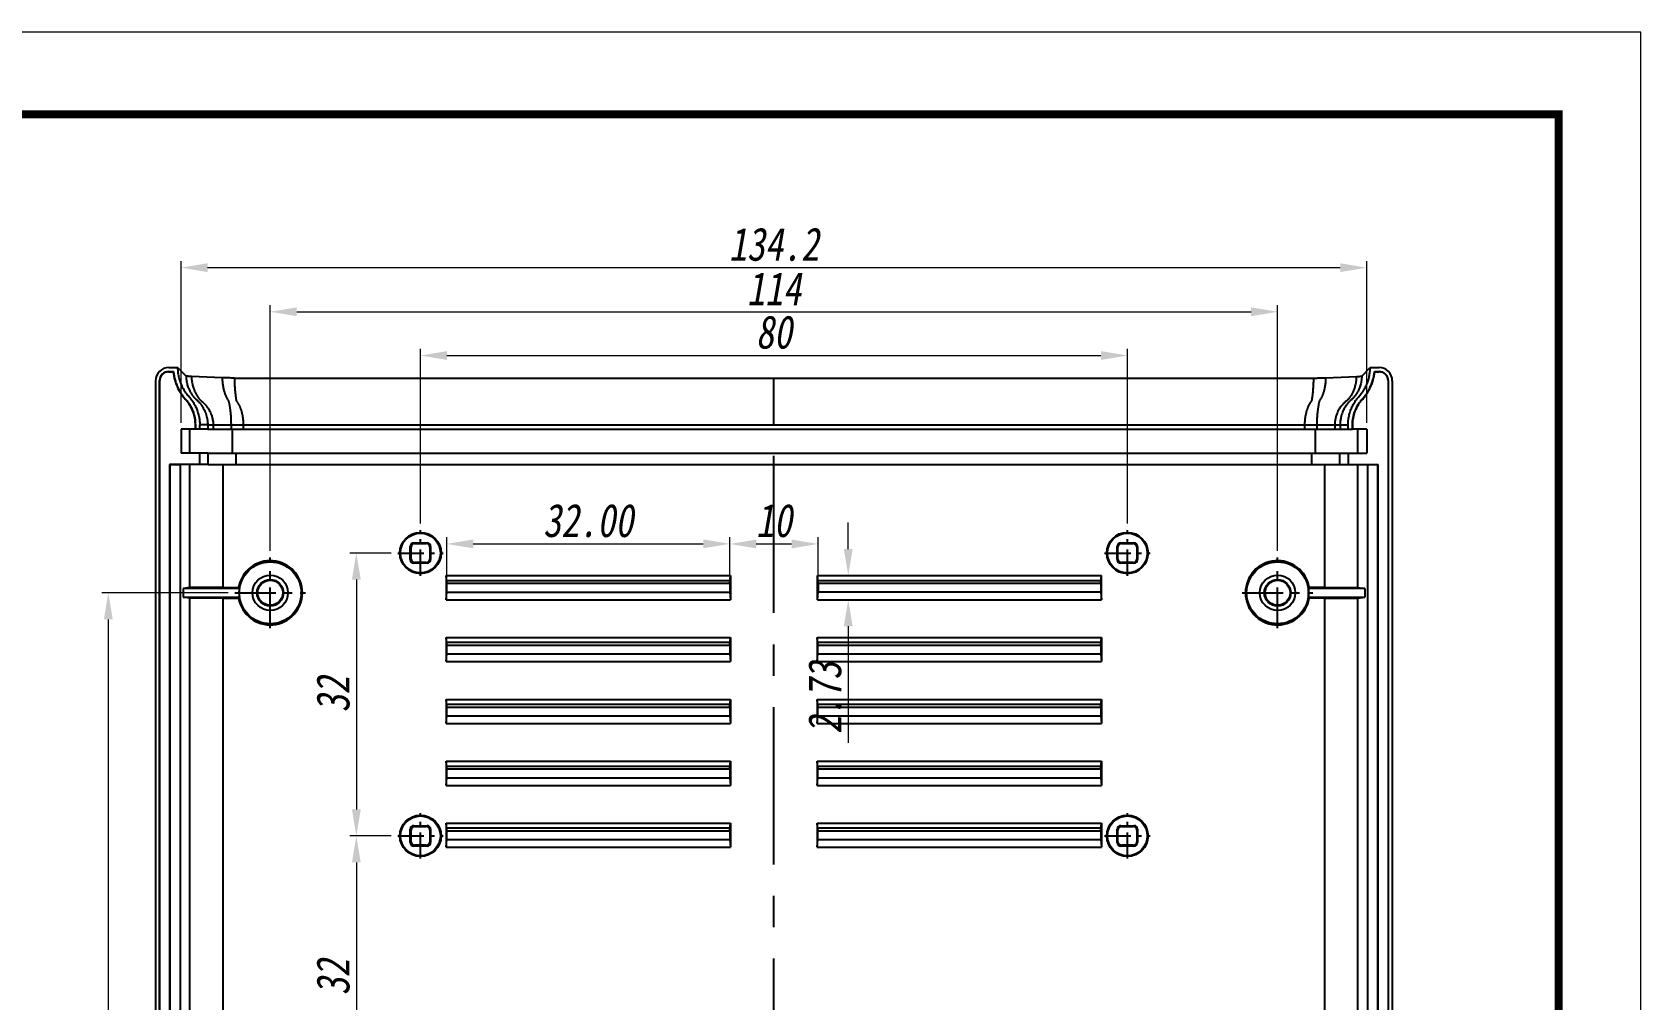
# Model space of a CAD drawing. Header units: millimetres. Extents: x 1518 to 2058, y 69 to 444.
# Drawn here: x 1875.7 to 2057.8, y 334.4 to 443.8 of the extents above; entities that cross this region are included whole.
import ezdxf

# ---------------------------------------------------------------- set-up
doc = ezdxf.new("R2010")
doc.units = ezdxf.units.MM
doc.linetypes.add('CENTER', pattern=[50.8, 31.75, -6.35, 6.35, -6.35])
doc.layers.add('02___PRT_ALL_AXES', color=7, linetype='Continuous')
doc.layers.add('06___PRT_ALL_SURFS', color=7, linetype='Continuous')
doc.layers.add('dim', color=82, linetype='Continuous', lineweight=9)
doc.layers.add('from', color=7, linetype='Continuous', lineweight=13)
doc.styles.add('wuwei', font='simsun.ttc', dxfattribs={"width": 0.8, "oblique": 10})
doc.dimstyles.new('wuwei', dxfattribs={"dimscale": 1.5, "dimtxt": 2.5, "dimasz": 1.5, "dimexe": 0.3, "dimexo": 0.3, "dimgap": 0.5, "dimtad": 1, "dimdsep": 46, "dimtxsty": 'wuwei', "dimcen": 0, "dimclrd": 42, "dimclre": 82, "dimclrt": 82, "dimazin": 2, "dimtfac": 1, "dimtofl": 0, "dimtmove": 0, "dimatfit": 3, "dimfxl": 0, "dimlwd": 5, "dimlwe": 5, "dimarcsym": 0})

# ---------------------------------------------------------------- blocks, each defined once
blk = doc.blocks.new('*D4')
at = {"layer": 'Defpoints', "color": 0}
for p in [(1954.66, 385.95), (1922.63, 381.49), (1954.66, 381.49)]:
    blk.add_point(p, dxfattribs=at)
at = {"layer": 'dim', "color": 82, "lineweight": 5}
for p, q in [((1922.63, 382.24), (1922.63, 386.7)), ((1954.66, 382.24), (1954.66, 386.7))]:
    blk.add_line(p, q, dxfattribs=at)
at = {"layer": 'dim', "color": 42, "lineweight": 5}
blk.add_line((1925.63, 385.95), (1951.66, 385.95), dxfattribs=at)
at = {"layer": 'dim', "color": 42}
for points in [[(1925.63, 386.45), (1925.63, 385.45), (1922.63, 385.95)], [(1951.66, 386.45), (1951.66, 385.45), (1954.66, 385.95)]]:
    blk.add_solid(points, dxfattribs=at)
at = {"layer": 'dim', "color": 82, "insert": (1938.64, 388.57), "char_height": 3.75, "attachment_point": 5, "style": 'wuwei'}
blk.add_mtext('32.00', dxfattribs=at)
blk = doc.blocks.new('*D5')
at = {"layer": 'Defpoints', "color": 0}
for p in [(1964.66, 385.94), (1954.66, 381.49), (1964.66, 381.49)]:
    blk.add_point(p, dxfattribs=at)
at = {"layer": 'dim', "color": 82, "lineweight": 5}
for p, q in [((1954.66, 382.24), (1954.66, 386.69)), ((1964.66, 382.24), (1964.66, 386.69))]:
    blk.add_line(p, q, dxfattribs=at)
at = {"layer": 'dim', "color": 42, "lineweight": 5}
blk.add_line((1957.66, 385.94), (1961.66, 385.94), dxfattribs=at)
at = {"layer": 'dim', "color": 42}
for points in [[(1957.66, 386.44), (1957.66, 385.44), (1954.66, 385.94)], [(1961.66, 386.44), (1961.66, 385.44), (1964.66, 385.94)]]:
    blk.add_solid(points, dxfattribs=at)
at = {"layer": 'dim', "color": 82, "insert": (1959.66, 388.57), "char_height": 3.75, "attachment_point": 5, "style": 'wuwei'}
blk.add_mtext('10', dxfattribs=at)
blk = doc.blocks.new('*D6')
at = {"layer": 'Defpoints', "color": 0}
for p in [(1999.66, 407.26), (1919.66, 387.49), (1999.66, 387.49)]:
    blk.add_point(p, dxfattribs=at)
at = {"layer": 'dim', "color": 82, "lineweight": 5}
for p, q in [((1919.66, 388.24), (1919.66, 408.01)), ((1999.66, 388.24), (1999.66, 408.01))]:
    blk.add_line(p, q, dxfattribs=at)
at = {"layer": 'dim', "color": 42, "lineweight": 5}
blk.add_line((1922.66, 407.26), (1996.66, 407.26), dxfattribs=at)
at = {"layer": 'dim', "color": 42}
for points in [[(1922.66, 407.76), (1922.66, 406.76), (1919.66, 407.26)], [(1996.66, 407.76), (1996.66, 406.76), (1999.66, 407.26)]]:
    blk.add_solid(points, dxfattribs=at)
at = {"layer": 'dim', "color": 82, "insert": (1959.66, 409.89), "char_height": 3.75, "attachment_point": 5, "style": 'wuwei'}
blk.add_mtext('80', dxfattribs=at)
blk = doc.blocks.new('*D7')
at = {"layer": 'Defpoints', "color": 0}
for p in [(2016.66, 412.21), (1902.66, 384.42), (2016.66, 384.42)]:
    blk.add_point(p, dxfattribs=at)
at = {"layer": 'dim', "color": 82, "lineweight": 5}
for p, q in [((1902.66, 385.16), (1902.66, 412.96)), ((2016.66, 385.16), (2016.66, 412.96))]:
    blk.add_line(p, q, dxfattribs=at)
at = {"layer": 'dim', "color": 42, "lineweight": 5}
blk.add_line((1905.66, 412.21), (2013.66, 412.21), dxfattribs=at)
at = {"layer": 'dim', "color": 42}
for points in [[(1905.66, 412.71), (1905.66, 411.71), (1902.66, 412.21)], [(2013.66, 412.71), (2013.66, 411.71), (2016.66, 412.21)]]:
    blk.add_solid(points, dxfattribs=at)
at = {"layer": 'dim', "color": 82, "insert": (1959.66, 414.83), "char_height": 3.75, "attachment_point": 5, "style": 'wuwei'}
blk.add_mtext('114', dxfattribs=at)
blk = doc.blocks.new('*D32')
at = {"layer": 'Defpoints', "color": 0}
for p in [(2026.75, 417.2), (1892.56, 398.91), (2026.75, 398.91)]:
    blk.add_point(p, dxfattribs=at)
at = {"layer": 'dim', "color": 82, "lineweight": 5}
for p, q in [((1892.56, 399.66), (1892.56, 417.95)), ((2026.75, 399.66), (2026.75, 417.95))]:
    blk.add_line(p, q, dxfattribs=at)
at = {"layer": 'dim', "color": 42, "lineweight": 5}
blk.add_line((1895.56, 417.2), (2023.75, 417.2), dxfattribs=at)
at = {"layer": 'dim', "color": 42}
for points in [[(1895.56, 417.7), (1895.56, 416.7), (1892.56, 417.2)], [(2023.75, 417.7), (2023.75, 416.7), (2026.75, 417.2)]]:
    blk.add_solid(points, dxfattribs=at)
at = {"layer": 'dim', "color": 82, "insert": (1959.66, 419.83), "char_height": 3.75, "attachment_point": 5, "style": 'wuwei'}
blk.add_mtext('134.2', dxfattribs=at)
blk = doc.blocks.new('*D33')
at = {"layer": 'Defpoints', "color": 0}
for p in [(1898.66, 380.41), (1884.33, 261.41), (1898.66, 261.41)]:
    blk.add_point(p, dxfattribs=at)
at = {"layer": 'dim', "color": 82, "lineweight": 5}
for p, q in [((1897.91, 380.41), (1883.58, 380.41)), ((1897.91, 261.41), (1883.58, 261.41))]:
    blk.add_line(p, q, dxfattribs=at)
at = {"layer": 'dim', "color": 42, "lineweight": 5}
blk.add_line((1884.33, 377.41), (1884.33, 264.41), dxfattribs=at)
at = {"layer": 'dim', "color": 42}
for points in [[(1883.83, 377.41), (1884.83, 377.41), (1884.33, 380.41)], [(1883.83, 264.41), (1884.83, 264.41), (1884.33, 261.41)]]:
    blk.add_solid(points, dxfattribs=at)
at = {"layer": 'dim', "color": 82, "insert": (1881.71, 320.91), "char_height": 3.75, "attachment_point": 5, "rotation": 90, "style": 'wuwei'}
blk.add_mtext('119', dxfattribs=at)
blk = doc.blocks.new('*D34')
at = {"layer": 'Defpoints', "color": 0}
for p in [(1917.09, 384.91), (1912.4, 352.91), (1917.09, 352.91)]:
    blk.add_point(p, dxfattribs=at)
at = {"layer": 'dim', "color": 82, "lineweight": 5}
for p, q in [((1916.34, 384.91), (1911.65, 384.91)), ((1916.34, 352.91), (1911.65, 352.91))]:
    blk.add_line(p, q, dxfattribs=at)
at = {"layer": 'dim', "color": 42, "lineweight": 5}
blk.add_line((1912.4, 381.91), (1912.4, 355.91), dxfattribs=at)
at = {"layer": 'dim', "color": 42}
for points in [[(1911.9, 381.91), (1912.9, 381.91), (1912.4, 384.91)], [(1911.9, 355.91), (1912.9, 355.91), (1912.4, 352.91)]]:
    blk.add_solid(points, dxfattribs=at)
at = {"layer": 'dim', "color": 82, "insert": (1909.78, 368.91), "char_height": 3.75, "attachment_point": 5, "rotation": 90, "style": 'wuwei'}
blk.add_mtext('32', dxfattribs=at)
blk = doc.blocks.new('*D35')
at = {"layer": 'Defpoints', "color": 0}
for p in [(1917.09, 352.91), (1912.4, 320.91), (1917.09, 320.91)]:
    blk.add_point(p, dxfattribs=at)
at = {"layer": 'dim', "color": 82, "lineweight": 5}
for p, q in [((1916.34, 352.91), (1911.65, 352.91)), ((1916.34, 320.91), (1911.65, 320.91))]:
    blk.add_line(p, q, dxfattribs=at)
at = {"layer": 'dim', "color": 42, "lineweight": 5}
blk.add_line((1912.4, 349.91), (1912.4, 323.91), dxfattribs=at)
at = {"layer": 'dim', "color": 42}
for points in [[(1911.9, 349.91), (1912.9, 349.91), (1912.4, 352.91)], [(1911.9, 323.91), (1912.9, 323.91), (1912.4, 320.91)]]:
    blk.add_solid(points, dxfattribs=at)
at = {"layer": 'dim', "color": 82, "insert": (1909.78, 336.91), "char_height": 3.75, "attachment_point": 5, "rotation": 90, "style": 'wuwei'}
blk.add_mtext('32', dxfattribs=at)
blk = doc.blocks.new('*D38')
at = {"layer": 'Defpoints', "color": 0}
for p in [(1964.58, 382.36), (1964.58, 379.63), (1968.07, 379.63)]:
    blk.add_point(p, dxfattribs=at)
at = {"layer": 'dim', "color": 42, "lineweight": 5}
for p, q in [((1968.07, 385.36), (1968.07, 388.36)), ((1968.07, 376.63), (1968.07, 363.43))]:
    blk.add_line(p, q, dxfattribs=at)
at = {"layer": 'dim', "color": 82, "lineweight": 5}
for p, q in [((1965.33, 382.36), (1968.81, 382.36)), ((1965.33, 379.63), (1968.81, 379.63))]:
    blk.add_line(p, q, dxfattribs=at)
at = {"layer": 'dim', "color": 42}
for points in [[(1967.57, 385.36), (1968.57, 385.36), (1968.07, 382.36)], [(1967.57, 376.63), (1968.57, 376.63), (1968.07, 379.63)]]:
    blk.add_solid(points, dxfattribs=at)
at = {"layer": 'dim', "color": 82, "insert": (1965.44, 368.53), "char_height": 3.75, "attachment_point": 5, "rotation": 90, "style": 'wuwei'}
blk.add_mtext('2.73', dxfattribs=at)

msp = doc.modelspace()

# ---------------------------------------------------------------- linework, layer by layer
at = {"color": 7, "linetype": 'Continuous'}
for p, q in [((1889.679, 404.394), (1889.679, 237.435)), ((1890.131, 237.413), (1890.131, 404.416)), ((1890.157, 404.416), (1890.131, 404.416)), ((1890.157, 237.413), (1890.157, 404.416)), ((1891.156, 405.414), (1891.156, 405.441)), ((1891.156, 405.441), (1891.702, 405.441)), ((1891.156, 405.414), (1891.678, 405.414)), ((1891.177, 405.893), (1892.176, 405.893)), ((1893.127, 404.942), (1892.176, 405.893)), ((2026.187, 404.942), (2027.138, 405.893)), ((2027.138, 405.893), (2028.137, 405.893)), ((2027.612, 405.441), (2028.158, 405.441)), ((2027.636, 405.414), (2028.158, 405.414)), ((2028.158, 405.414), (2028.158, 405.441)), ((2029.157, 404.416), (2029.157, 237.413)), ((2029.157, 404.416), (2029.183, 404.416)), ((2029.183, 404.416), (2029.183, 237.413)), ((2029.635, 404.394), (2029.635, 237.435)), ((1892.559, 398.914), (1892.559, 396.214)), ((1894.157, 398.914), (1892.559, 398.914)), ((1894.157, 399.414), (1894.157, 398.914)), ((1894.183, 399.414), (1894.183, 398.914)), ((1895.58, 398.914), (1894.183, 398.914)), ((1894.679, 398.914), (1894.679, 399.414)), ((1895.58, 399.414), (1894.679, 399.414)), ((2023.734, 399.414), (2024.635, 399.414)), ((2023.734, 398.914), (2025.131, 398.914)), ((2024.635, 398.914), (2024.635, 399.414)), ((2025.131, 398.914), (2025.131, 399.414)), ((2025.157, 399.414), (2025.131, 399.414)), ((2025.157, 398.914), (2025.157, 399.414)), ((2026.755, 398.914), (2025.157, 398.914)), ((2026.755, 398.914), (2026.755, 396.214)), ((1895.615, 396.214), (1892.559, 396.214)), ((1894.657, 396.214), (1894.657, 394.914)), ((2023.699, 396.214), (2026.755, 396.214)), ((2024.657, 396.214), (2024.657, 394.914)), ((1891.259, 394.914), (1891.259, 246.914)), ((1891.259, 394.914), (1891.299, 394.875)), ((1895.615, 394.914), (1891.259, 394.914)), ((1891.299, 394.875), (1891.299, 246.954)), ((1892.494, 394.875), (1891.299, 394.875)), ((1892.559, 394.914), (1892.494, 394.875)), ((1892.494, 246.954), (1892.494, 394.875)), ((1893.559, 381.007), (1893.559, 394.914)), ((1897.327, 381.025), (1897.327, 394.914)), ((2021.987, 381.025), (2021.987, 394.914)), ((2023.699, 394.914), (2028.055, 394.914)), ((2025.755, 381.007), (2025.755, 394.914)), ((2026.755, 394.914), (2026.82, 394.875)), ((2026.82, 394.875), (2026.82, 246.954)), ((2028.015, 394.875), (2026.82, 394.875)), ((2028.055, 394.914), (2028.015, 394.875)), ((2028.015, 246.954), (2028.015, 394.875)), ((2028.055, 246.914), (2028.055, 394.914)), ((1918.994, 385.977), (1918.907, 386.064)), ((1918.907, 386.064), (1920.407, 386.064)), ((1918.994, 385.977), (1920.32, 385.977)), ((1920.32, 385.977), (1920.407, 386.064)), ((1998.907, 386.064), (2000.407, 386.064)), ((1998.994, 385.977), (1998.907, 386.064)), ((1998.994, 385.977), (2000.32, 385.977)), ((2000.32, 385.977), (2000.407, 386.064)), ((1918.507, 384.164), (1918.507, 385.664)), ((1918.594, 385.577), (1918.507, 385.664)), ((1918.594, 384.252), (1918.507, 384.164)), ((1918.594, 384.252), (1918.594, 385.577)), ((1920.72, 385.577), (1920.807, 385.664)), ((1920.72, 385.577), (1920.72, 384.252)), ((1920.72, 384.252), (1920.807, 384.164)), ((1920.807, 385.664), (1920.807, 384.164)), ((1998.507, 384.164), (1998.507, 385.664)), ((1998.594, 385.577), (1998.507, 385.664)), ((1998.594, 384.252), (1998.507, 384.164)), ((1998.594, 384.252), (1998.594, 385.577)), ((2000.72, 385.577), (2000.807, 385.664)), ((2000.72, 385.577), (2000.72, 384.252)), ((2000.72, 384.252), (2000.807, 384.164)), ((2000.807, 385.664), (2000.807, 384.164)), ((1918.994, 383.852), (1918.907, 383.764)), ((1920.407, 383.764), (1918.907, 383.764)), ((1920.32, 383.852), (1918.994, 383.852)), ((1920.32, 383.852), (1920.407, 383.764)), ((1998.994, 383.852), (1998.907, 383.764)), ((2000.407, 383.764), (1998.907, 383.764)), ((2000.32, 383.852), (1998.994, 383.852)), ((2000.32, 383.852), (2000.407, 383.764)), ((1893.559, 381.007), (1892.791, 380.914)), ((1892.791, 380.914), (1892.791, 379.914)), ((1899.166, 380.914), (1892.791, 380.914)), ((1897.327, 381.025), (1893.559, 381.007)), ((1897.327, 381.025), (1899.071, 381.025)), ((2026.523, 380.914), (2020.148, 380.914)), ((2021.987, 381.025), (2020.242, 381.025)), ((2021.987, 381.025), (2025.755, 381.007)), ((2025.755, 381.007), (2026.523, 380.914)), ((2026.523, 380.914), (2026.523, 379.914)), ((1893.559, 379.822), (1892.791, 379.914)), ((1892.791, 379.914), (1899.166, 379.914)), ((1893.559, 262.007), (1893.559, 379.822)), ((1897.327, 379.803), (1893.559, 379.822)), ((1897.327, 262.025), (1897.327, 379.803)), ((1897.327, 379.803), (1899.071, 379.803)), ((2020.148, 379.914), (2026.523, 379.914)), ((2021.987, 379.803), (2020.242, 379.803)), ((2021.987, 379.803), (2025.755, 379.822)), ((2021.987, 262.025), (2021.987, 379.803)), ((2025.755, 379.822), (2026.523, 379.914)), ((2025.755, 262.007), (2025.755, 379.822)), ((1918.507, 352.164), (1918.507, 353.664)), ((1918.594, 353.577), (1918.507, 353.664)), ((1918.594, 352.252), (1918.594, 353.577)), ((1918.994, 353.977), (1918.907, 354.064)), ((1918.907, 354.064), (1920.407, 354.064)), ((1918.994, 353.977), (1920.32, 353.977)), ((1920.32, 353.977), (1920.407, 354.064)), ((1920.72, 353.577), (1920.807, 353.664)), ((1920.72, 353.577), (1920.72, 352.252)), ((1920.807, 353.664), (1920.807, 352.164)), ((1998.507, 352.164), (1998.507, 353.664)), ((1998.594, 353.577), (1998.507, 353.664)), ((1998.594, 352.252), (1998.594, 353.577)), ((1998.907, 354.064), (2000.407, 354.064)), ((1998.994, 353.977), (1998.907, 354.064)), ((1998.994, 353.977), (2000.32, 353.977)), ((2000.32, 353.977), (2000.407, 354.064)), ((2000.72, 353.577), (2000.807, 353.664)), ((2000.72, 353.577), (2000.72, 352.252)), ((2000.807, 353.664), (2000.807, 352.164)), ((1918.594, 352.252), (1918.507, 352.164)), ((1918.994, 351.852), (1918.907, 351.764)), ((1920.407, 351.764), (1918.907, 351.764)), ((1920.32, 351.852), (1918.994, 351.852)), ((1920.32, 351.852), (1920.407, 351.764)), ((1920.72, 352.252), (1920.807, 352.164)), ((1998.594, 352.252), (1998.507, 352.164)), ((1998.994, 351.852), (1998.907, 351.764)), ((2000.407, 351.764), (1998.907, 351.764)), ((2000.32, 351.852), (1998.994, 351.852)), ((2000.32, 351.852), (2000.407, 351.764)), ((2000.72, 352.252), (2000.807, 352.164))]:
    msp.add_line(p, q, dxfattribs=at)
at = {"color": 1, "linetype": 'CENTER', "ltscale": 0.559825}
msp.add_line((1959.657, 235.936), (1959.657, 405.893), dxfattribs=at)
at = {"color": 1, "linetype": 'CENTER', "ltscale": 0.093491}
for p, q in [((1919.657, 382.343), (1919.657, 387.485)), ((1999.657, 382.343), (1999.657, 387.485)), ((1917.086, 384.914), (1922.228, 384.914)), ((1997.086, 384.914), (2002.228, 384.914)), ((1919.657, 350.343), (1919.657, 355.485)), ((1999.657, 350.343), (1999.657, 355.485)), ((1917.086, 352.914), (1922.228, 352.914)), ((1997.086, 352.914), (2002.228, 352.914))]:
    msp.add_line(p, q, dxfattribs=at)
at = {"color": 1, "linetype": 'CENTER', "ltscale": 0.145487}
for p, q in [((1902.657, 376.413), (1902.657, 384.415)), ((2016.657, 376.413), (2016.657, 384.415)), ((1898.656, 380.414), (1906.658, 380.414)), ((2012.656, 380.414), (2020.658, 380.414))]:
    msp.add_line(p, q, dxfattribs=at)
at = {"color": 7, "linetype": 'Continuous'}
for centre, radius in [((1919.657, 384.914), 2.337), ((1919.657, 384.914), 2.25), ((1999.657, 384.914), 2.337), ((1999.657, 384.914), 2.25), ((1902.657, 380.414), 3.5), ((2016.657, 380.414), 3.5), ((1902.657, 380.414), 1.5), ((1902.657, 380.414), 1.415), ((2016.657, 380.414), 1.5), ((2016.657, 380.414), 1.415), ((1919.657, 352.914), 2.337), ((1919.657, 352.914), 2.25), ((1999.657, 352.914), 2.337), ((1999.657, 352.914), 2.25)]:
    msp.add_circle(centre, radius, dxfattribs=at)
for centre, radius, start, end in [((1891.155, 404.416), 1.024, 89.9636, 180.0364), ((1891.155, 404.416), 0.998, 89.96905, 180.03095), ((1903.385, 394.755), 15.832, 137.55278, 137.68116), ((2015.929, 394.755), 15.832, 42.31884, 42.44722), ((2028.159, 404.416), 1.024, 359.9636, 90.0364), ((2028.159, 404.416), 0.998, 359.96905, 90.03095), ((1902.657, 380.414), 3.637, 189.67087, 170.32913), ((2016.657, 380.414), 3.637, 9.67087, 350.32913), ((1907.472, 388.114), 10.991, 220.16054, 220.92198), ((1902.657, 380.414), 3.526, 171.84818, 188.15182), ((2011.799, 388.151), 11.048, 319.07999, 319.8375), ((2016.657, 380.414), 3.526, 351.84818, 8.15182), ((1907.515, 372.678), 11.048, 139.07999, 139.8375), ((2011.842, 372.715), 10.991, 40.16054, 40.92198)]:
    msp.add_arc(centre, radius, start, end, dxfattribs=at)
for centre, major_axis, ratio, start_param, end_param in [((1891.18, 404.391), (-1.063, 1.063), 0.9980992, -0.7844468, 0.7844468), ((2028.134, 404.391), (1.063, 1.063), 0.9980992, -0.7844468, 0.7844468), ((1918.907, 385.664), (-0.283, 0.283), 0.9996955, -0.7852459, 0.7852459), ((1918.994, 385.577), (0.283, -0.283), 0.9996955, 2.3563468, 3.9268385), ((1920.32, 385.577), (-0.283, -0.283), 0.9996955, 2.3563468, 3.9268385), ((1920.407, 385.664), (0.283, 0.283), 0.9996955, -0.7852459, 0.7852459), ((1998.907, 385.664), (-0.283, 0.283), 0.9996955, -0.7852459, 0.7852459), ((1998.994, 385.577), (0.283, -0.283), 0.9996955, 2.3563468, 3.9268385), ((2000.32, 385.577), (-0.283, -0.283), 0.9996955, 2.3563468, 3.9268385), ((2000.407, 385.664), (0.283, 0.283), 0.9996955, -0.7852459, 0.7852459), ((1918.907, 384.164), (0.283, 0.283), 0.9996955, -3.9268385, -2.3563468), ((1918.994, 384.252), (0.283, 0.283), 0.9996955, 2.3563468, 3.9268385), ((1920.32, 384.252), (-0.283, 0.283), 0.9996955, 2.3563468, 3.9268385), ((1920.407, 384.164), (-0.283, 0.283), 0.9996955, -3.9268385, -2.3563468), ((1998.907, 384.164), (0.283, 0.283), 0.9996955, -3.9268385, -2.3563468), ((1998.994, 384.252), (0.283, 0.283), 0.9996955, 2.3563468, 3.9268385), ((2000.32, 384.252), (-0.283, 0.283), 0.9996955, 2.3563468, 3.9268385), ((2000.407, 384.164), (-0.283, 0.283), 0.9996955, -3.9268385, -2.3563468), ((1918.907, 353.664), (0.283, -0.283), 0.9996955, 2.3563468, 3.9268385), ((1918.994, 353.577), (0.283, -0.283), 0.9996955, 2.3563468, 3.9268385), ((1920.32, 353.577), (-0.283, -0.283), 0.9996955, 2.3563468, 3.9268385), ((1920.407, 353.664), (0.283, 0.283), 0.9996955, -0.7852459, 0.7852459), ((1998.907, 353.664), (0.283, -0.283), 0.9996955, 2.3563468, 3.9268385), ((1998.994, 353.577), (0.283, -0.283), 0.9996955, 2.3563468, 3.9268385), ((2000.32, 353.577), (-0.283, -0.283), 0.9996955, 2.3563468, 3.9268385), ((2000.407, 353.664), (0.283, 0.283), 0.9996955, -0.7852459, 0.7852459), ((1918.907, 352.164), (0.283, 0.283), 0.9996955, -3.9268385, -2.3563468), ((1918.994, 352.252), (0.283, 0.283), 0.9996955, 2.3563468, 3.9268385), ((1920.32, 352.252), (-0.283, 0.283), 0.9996955, 2.3563468, 3.9268385), ((1920.407, 352.164), (0.283, -0.283), 0.9996955, -0.7852459, 0.7852459), ((1998.907, 352.164), (0.283, 0.283), 0.9996955, -3.9268385, -2.3563468), ((1998.994, 352.252), (0.283, 0.283), 0.9996955, 2.3563468, 3.9268385), ((2000.32, 352.252), (-0.283, 0.283), 0.9996955, 2.3563468, 3.9268385), ((2000.407, 352.164), (0.283, -0.283), 0.9996955, -0.7852459, 0.7852459)]:
    msp.add_ellipse(centre, major_axis=major_axis, ratio=ratio, start_param=start_param, end_param=end_param, dxfattribs=at)
for points, start_tangent, end_tangent in [([(1891.678, 405.414), (1891.856, 404.459), (1892.012, 403.993), (1892.446, 403.115), (1892.725, 402.705), (1892.877, 402.514), (1893.026, 402.339), (1893.291, 402.018), (1893.512, 401.692), (1893.867, 400.976), (1894.084, 400.209), (1894.157, 399.414)], (0.0934495, -0.995624), (0, -1)), ([(1891.702, 405.441), (1891.704, 405.417), (1891.882, 404.467), (1892.036, 404.003), (1892.468, 403.129), (1892.746, 402.721), (1892.897, 402.531), (1893.046, 402.356), (1893.312, 402.034), (1893.535, 401.706), (1893.891, 400.985), (1894.11, 400.213), (1894.183, 399.414)], (0.088989, -0.9960326), (0, -1)), ([(1892.176, 405.893), (1892.203, 405.387), (1892.283, 404.886), (1892.415, 404.396), (1892.598, 403.924), (1892.829, 403.473), (1893.106, 403.048), (1893.427, 402.655), (1893.749, 402.261), (1894.026, 401.836), (1894.258, 401.384), (1894.441, 400.911), (1894.573, 400.421), (1894.652, 399.92), (1894.679, 399.414)], (0.000323, -0.9999999), (0, -1)), ([(2024.635, 399.414), (2024.662, 399.92), (2024.741, 400.421), (2024.873, 400.911), (2025.056, 401.384), (2025.287, 401.835), (2025.564, 402.26), (2025.886, 402.653), (2026.207, 403.047), (2026.485, 403.472), (2026.716, 403.923), (2026.899, 404.396), (2027.031, 404.886), (2027.111, 405.387), (2027.138, 405.893)], (0, 1), (0.000323, 0.9999999)), ([(2025.131, 399.414), (2025.204, 400.213), (2025.423, 400.985), (2025.779, 401.706), (2026.002, 402.034), (2026.268, 402.356), (2026.416, 402.531), (2026.568, 402.721), (2026.846, 403.129), (2027.278, 404.003), (2027.432, 404.467), (2027.61, 405.417), (2027.612, 405.441)], (0, 1), (0.088989, 0.9960326)), ([(2025.157, 399.414), (2025.23, 400.209), (2025.447, 400.976), (2025.801, 401.692), (2026.023, 402.018), (2026.288, 402.339), (2026.437, 402.514), (2026.589, 402.705), (2026.868, 403.115), (2027.302, 403.993), (2027.458, 404.459), (2027.636, 405.414)], (0, 1), (0.0934495, 0.995624))]:
    msp.add_spline(points, degree=3, dxfattribs=dict(at, start_tangent=start_tangent, end_tangent=end_tangent))
at = {"layer": '02___PRT_ALL_AXES', "color": 7, "linetype": 'Continuous'}
for centre in [(1902.657, 380.414), (2016.657, 380.414)]:
    msp.add_circle(centre, 2, dxfattribs=at)
at = {"layer": '06___PRT_ALL_SURFS', "color": 7, "linetype": 'Continuous'}
for p, q in [((1897.214, 404.738), (1893.743, 404.883)), ((1898.599, 404.714), (2020.715, 404.714)), ((1959.657, 399.414), (1959.657, 404.714)), ((2022.1, 404.738), (2025.571, 404.883)), ((1893.559, 396.214), (1893.559, 398.914)), ((1895.58, 399.414), (1895.58, 398.914)), ((1895.58, 399.414), (2023.734, 399.414)), ((1895.58, 398.914), (2023.734, 398.914)), ((1896.196, 399.414), (1896.196, 398.914)), ((1898.218, 399.414), (1898.218, 398.914)), ((1898.371, 396.214), (1898.371, 398.914)), ((1899.601, 399.414), (1899.601, 398.914)), ((2019.712, 399.414), (2019.712, 398.914)), ((2020.942, 396.214), (2020.942, 398.914)), ((2021.096, 399.414), (2021.096, 398.914)), ((2023.118, 399.414), (2023.118, 398.914)), ((2023.734, 399.414), (2023.734, 398.914)), ((2025.755, 396.214), (2025.755, 398.914)), ((1895.615, 394.914), (1895.615, 396.214)), ((1895.615, 396.214), (2023.699, 396.214)), ((1898.799, 394.914), (1898.799, 396.214)), ((2020.515, 394.914), (2020.515, 396.214)), ((2023.699, 394.914), (2023.699, 396.214)), ((1895.615, 394.914), (2023.699, 394.914)), ((1922.552, 382.358), (1922.552, 379.626)), ((1922.631, 381.492), (1922.552, 382.358)), ((1922.552, 382.358), (1954.736, 382.358)), ((1954.657, 381.492), (1954.736, 382.358)), ((1954.736, 382.358), (1954.736, 379.626)), ((1964.578, 379.626), (1964.578, 382.358)), ((1964.657, 381.492), (1964.578, 382.358)), ((1964.578, 382.358), (1996.736, 382.358)), ((1996.657, 381.492), (1996.736, 382.358)), ((1996.736, 379.626), (1996.736, 382.358)), ((1922.552, 379.626), (1922.631, 380.492)), ((1922.631, 381.492), (1922.657, 381.78)), ((1922.631, 380.492), (1922.631, 381.492)), ((1922.631, 381.492), (1954.657, 381.492)), ((1922.631, 380.492), (1954.657, 380.492)), ((1954.657, 381.78), (1922.657, 381.78)), ((1954.67, 381.636), (1954.657, 381.78)), ((1954.657, 381.492), (1954.657, 380.492)), ((1954.657, 380.492), (1954.736, 379.626)), ((1964.578, 379.626), (1964.657, 380.492)), ((1964.644, 381.636), (1964.657, 381.78)), ((1996.657, 381.78), (1964.657, 381.78)), ((1964.657, 381.492), (1964.657, 380.492)), ((1964.657, 381.492), (1996.657, 381.492)), ((1996.657, 380.492), (1964.657, 380.492)), ((1996.67, 381.636), (1996.657, 381.78)), ((1996.657, 381.492), (1996.657, 380.492)), ((1996.657, 380.492), (1996.736, 379.626)), ((1922.552, 379.626), (1954.736, 379.626)), ((1964.578, 379.626), (1996.736, 379.626)), ((1922.552, 375.358), (1922.552, 372.626)), ((1922.631, 374.492), (1922.552, 375.358)), ((1922.552, 375.358), (1954.736, 375.358)), ((1954.657, 374.492), (1954.736, 375.358)), ((1954.736, 375.358), (1954.736, 372.626)), ((1964.552, 375.358), (1964.552, 372.626)), ((1964.631, 374.492), (1964.552, 375.358)), ((1964.552, 375.358), (1996.736, 375.358)), ((1996.657, 374.492), (1996.736, 375.358)), ((1996.736, 375.358), (1996.736, 372.626)), ((1922.552, 372.626), (1922.631, 373.492)), ((1922.631, 374.492), (1922.657, 374.78)), ((1922.631, 373.492), (1922.631, 374.492)), ((1922.631, 374.492), (1954.657, 374.492)), ((1922.631, 373.492), (1954.657, 373.492)), ((1954.657, 374.78), (1922.657, 374.78)), ((1954.67, 374.636), (1954.657, 374.78)), ((1954.657, 374.492), (1954.657, 373.492)), ((1954.657, 373.492), (1954.736, 372.626)), ((1964.552, 372.626), (1964.631, 373.492)), ((1964.631, 374.492), (1964.657, 374.78)), ((1964.631, 373.492), (1964.631, 374.492)), ((1964.631, 374.492), (1996.657, 374.492)), ((1964.631, 373.492), (1996.657, 373.492)), ((1996.657, 374.78), (1964.657, 374.78)), ((1996.67, 374.636), (1996.657, 374.78)), ((1996.657, 374.492), (1996.657, 373.492)), ((1996.657, 373.492), (1996.736, 372.626)), ((1922.552, 372.626), (1954.736, 372.626)), ((1964.552, 372.626), (1996.736, 372.626)), ((1922.552, 368.358), (1922.552, 365.626)), ((1922.631, 367.492), (1922.552, 368.358)), ((1922.552, 368.358), (1954.736, 368.358)), ((1922.631, 367.492), (1922.657, 367.78)), ((1954.657, 367.78), (1922.657, 367.78)), ((1954.657, 367.492), (1954.736, 368.358)), ((1954.67, 367.636), (1954.657, 367.78)), ((1954.736, 368.358), (1954.736, 365.626)), ((1964.552, 368.358), (1964.552, 365.626)), ((1964.631, 367.492), (1964.552, 368.358)), ((1964.552, 368.358), (1996.736, 368.358)), ((1964.631, 367.492), (1964.657, 367.78)), ((1996.657, 367.78), (1964.657, 367.78)), ((1996.657, 367.492), (1996.736, 368.358)), ((1996.67, 367.636), (1996.657, 367.78)), ((1996.736, 368.358), (1996.736, 365.626)), ((1922.552, 365.626), (1922.631, 366.492)), ((1922.631, 366.492), (1922.631, 367.492)), ((1922.631, 367.492), (1954.657, 367.492)), ((1922.631, 366.492), (1954.657, 366.492)), ((1954.657, 367.492), (1954.657, 366.492)), ((1954.657, 366.492), (1954.736, 365.626)), ((1964.552, 365.626), (1964.631, 366.492)), ((1964.631, 366.492), (1964.631, 367.492)), ((1964.631, 367.492), (1996.657, 367.492)), ((1964.631, 366.492), (1996.657, 366.492)), ((1996.657, 367.492), (1996.657, 366.492)), ((1996.657, 366.492), (1996.736, 365.626)), ((1922.552, 365.626), (1954.736, 365.626)), ((1964.552, 365.626), (1996.736, 365.626)), ((1922.552, 361.358), (1922.552, 358.626)), ((1922.631, 360.492), (1922.552, 361.358)), ((1922.552, 361.358), (1954.736, 361.358)), ((1922.631, 360.492), (1922.657, 360.78)), ((1922.631, 359.492), (1922.631, 360.492)), ((1922.631, 360.492), (1954.657, 360.492)), ((1954.657, 360.78), (1922.657, 360.78)), ((1954.657, 360.492), (1954.736, 361.358)), ((1954.67, 360.636), (1954.657, 360.78)), ((1954.657, 360.492), (1954.657, 359.492)), ((1954.736, 361.358), (1954.736, 358.626)), ((1964.552, 361.358), (1964.552, 358.626)), ((1964.631, 360.492), (1964.552, 361.358)), ((1964.552, 361.358), (1996.736, 361.358)), ((1964.631, 360.492), (1964.657, 360.78)), ((1964.631, 359.492), (1964.631, 360.492)), ((1964.631, 360.492), (1996.657, 360.492)), ((1996.657, 360.78), (1964.657, 360.78)), ((1996.657, 360.492), (1996.736, 361.358)), ((1996.67, 360.636), (1996.657, 360.78)), ((1996.657, 360.492), (1996.657, 359.492)), ((1996.736, 361.358), (1996.736, 358.626)), ((1922.552, 358.626), (1922.631, 359.492)), ((1922.631, 359.492), (1954.657, 359.492)), ((1954.657, 359.492), (1954.736, 358.626)), ((1964.552, 358.626), (1964.631, 359.492)), ((1964.631, 359.492), (1996.657, 359.492)), ((1996.657, 359.492), (1996.736, 358.626)), ((1922.552, 358.626), (1954.736, 358.626)), ((1964.552, 358.626), (1996.736, 358.626)), ((1922.552, 354.358), (1922.552, 351.626)), ((1922.631, 353.492), (1922.552, 354.358)), ((1922.552, 354.358), (1954.736, 354.358)), ((1922.631, 353.492), (1922.657, 353.78)), ((1922.631, 352.492), (1922.631, 353.492)), ((1922.631, 353.492), (1954.657, 353.492)), ((1954.657, 353.78), (1922.657, 353.78)), ((1954.657, 353.492), (1954.736, 354.358)), ((1954.67, 353.636), (1954.657, 353.78)), ((1954.657, 353.492), (1954.657, 352.492)), ((1954.736, 354.358), (1954.736, 351.626)), ((1964.631, 353.492), (1964.552, 354.358)), ((1964.552, 354.358), (1964.552, 351.626)), ((1964.552, 354.358), (1996.736, 354.358)), ((1964.631, 353.492), (1964.657, 353.78)), ((1964.631, 352.492), (1964.631, 353.492)), ((1964.631, 353.492), (1996.657, 353.492)), ((1996.657, 353.78), (1964.657, 353.78)), ((1996.657, 353.492), (1996.736, 354.358)), ((1996.67, 353.636), (1996.657, 353.78)), ((1996.657, 353.492), (1996.657, 352.492)), ((1996.736, 354.358), (1996.736, 351.626)), ((1922.552, 351.626), (1922.631, 352.492)), ((1922.552, 351.626), (1954.736, 351.626)), ((1922.631, 352.492), (1954.657, 352.492)), ((1954.657, 352.492), (1954.736, 351.626)), ((1964.552, 351.626), (1964.631, 352.492)), ((1964.552, 351.626), (1996.736, 351.626)), ((1964.631, 352.492), (1996.657, 352.492)), ((1996.657, 352.492), (1996.736, 351.626))]:
    msp.add_line(p, q, dxfattribs=at)
for points, start_tangent, end_tangent in [([(1893.743, 404.883), (1893.423, 404.9), (1893.213, 404.921), (1893.127, 404.942)], (-0.9991277, 0.0417598), (-0.7071051, 0.7071084)), ([(1893.127, 404.942), (1893.145, 404.62), (1893.185, 404.328), (1893.242, 404.064), (1893.31, 403.824), (1893.387, 403.607), (1893.469, 403.414), (1893.555, 403.238), (1893.646, 403.073), (1893.742, 402.918), (1893.839, 402.778), (1893.937, 402.649), (1894.04, 402.527), (1894.144, 402.415), (1894.244, 402.317), (1894.344, 402.223), (1894.444, 402.13), (1894.544, 402.033), (1894.642, 401.931), (1894.743, 401.815), (1894.851, 401.675), (1894.967, 401.509), (1895.084, 401.316), (1895.201, 401.095), (1895.312, 400.841), (1895.413, 400.55), (1895.498, 400.218), (1895.557, 399.84), (1895.58, 399.414)], (0.0157858, -0.9998754), (0.0000066, -1)), ([(1893.743, 404.883), (1893.76, 404.568), (1893.795, 404.281), (1893.843, 404.022), (1893.9, 403.788), (1893.964, 403.577), (1894.032, 403.385), (1894.104, 403.208), (1894.182, 403.041), (1894.263, 402.886), (1894.345, 402.746), (1894.426, 402.62), (1894.506, 402.502), (1894.59, 402.39), (1894.683, 402.286), (1894.779, 402.192), (1894.881, 402.1), (1894.991, 402.005), (1895.106, 401.903), (1895.227, 401.787), (1895.356, 401.647), (1895.489, 401.481), (1895.625, 401.29), (1895.759, 401.071), (1895.888, 400.82), (1896.004, 400.533), (1896.101, 400.205), (1896.169, 399.833), (1896.196, 399.414)], (0.0216769, -0.999765), (0.0000149, -1)), ([(1898.599, 404.714), (1898.095, 404.717), (1897.622, 404.725), (1897.214, 404.738)], (-1, 0.0000001), (-0.9991277, 0.0417598)), ([(1897.214, 404.738), (1897.226, 404.444), (1897.248, 404.176), (1897.278, 403.932), (1897.315, 403.71), (1897.355, 403.509), (1897.398, 403.331), (1897.442, 403.173), (1897.487, 403.029), (1897.535, 402.893), (1897.586, 402.761), (1897.642, 402.633), (1897.701, 402.51), (1897.762, 402.398), (1897.824, 402.295), (1897.877, 402.2), (1897.918, 402.115), (1897.95, 402.034), (1897.976, 401.957), (1897.995, 401.884), (1898.008, 401.815), (1898.019, 401.742), (1898.031, 401.664), (1898.044, 401.581), (1898.058, 401.494), (1898.073, 401.404), (1898.087, 401.313), (1898.1, 401.22), (1898.114, 401.125), (1898.127, 401.024), (1898.14, 400.912), (1898.154, 400.787), (1898.167, 400.646), (1898.18, 400.491), (1898.191, 400.318), (1898.202, 400.126), (1898.211, 399.913), (1898.216, 399.676), (1898.218, 399.414)], (0.0166141, -0.999862), (0.0000024, -1)), ([(1898.599, 404.714), (1898.604, 404.42), (1898.613, 404.155), (1898.624, 403.915), (1898.637, 403.695), (1898.651, 403.496), (1898.665, 403.319), (1898.679, 403.161), (1898.693, 403.017), (1898.708, 402.881), (1898.724, 402.75), (1898.74, 402.623), (1898.757, 402.503), (1898.77, 402.384), (1898.785, 402.275), (1898.811, 402.187), (1898.849, 402.111), (1898.896, 402.038), (1898.946, 401.96), (1898.994, 401.88), (1899.04, 401.8), (1899.083, 401.72), (1899.123, 401.64), (1899.161, 401.559), (1899.199, 401.477), (1899.236, 401.393), (1899.271, 401.305), (1899.306, 401.215), (1899.339, 401.122), (1899.372, 401.022), (1899.405, 400.91), (1899.439, 400.783), (1899.473, 400.642), (1899.504, 400.485), (1899.534, 400.313), (1899.56, 400.121), (1899.581, 399.909), (1899.596, 399.674), (1899.601, 399.414)], (0.0124547, -0.9999224), (-0.000002, -1)), ([(2020.715, 404.714), (2020.71, 404.42), (2020.701, 404.155), (2020.69, 403.915), (2020.677, 403.695), (2020.663, 403.496), (2020.649, 403.319), (2020.635, 403.161), (2020.621, 403.017), (2020.606, 402.881), (2020.59, 402.75), (2020.574, 402.623), (2020.557, 402.503), (2020.544, 402.384), (2020.529, 402.275), (2020.503, 402.187), (2020.465, 402.111), (2020.418, 402.038), (2020.368, 401.96), (2020.319, 401.88), (2020.274, 401.8), (2020.231, 401.72), (2020.191, 401.64), (2020.153, 401.559), (2020.115, 401.477), (2020.078, 401.393), (2020.043, 401.305), (2020.008, 401.215), (2019.975, 401.122), (2019.942, 401.022), (2019.909, 400.91), (2019.875, 400.783), (2019.841, 400.642), (2019.81, 400.485), (2019.78, 400.313), (2019.754, 400.121), (2019.733, 399.909), (2019.718, 399.674), (2019.712, 399.414)], (-0.0124547, -0.9999224), (0.000002, -1)), ([(2020.715, 404.714), (2021.219, 404.717), (2021.692, 404.725), (2022.1, 404.738)], (1, 0.0000001), (0.9991277, 0.0417598)), ([(2022.1, 404.738), (2022.088, 404.444), (2022.066, 404.176), (2022.036, 403.932), (2021.999, 403.71), (2021.959, 403.509), (2021.916, 403.331), (2021.872, 403.173), (2021.827, 403.029), (2021.779, 402.893), (2021.728, 402.761), (2021.672, 402.633), (2021.613, 402.51), (2021.552, 402.398), (2021.49, 402.295), (2021.437, 402.2), (2021.396, 402.115), (2021.364, 402.034), (2021.338, 401.957), (2021.319, 401.884), (2021.306, 401.815), (2021.295, 401.742), (2021.283, 401.664), (2021.27, 401.581), (2021.256, 401.494), (2021.241, 401.404), (2021.227, 401.313), (2021.214, 401.22), (2021.2, 401.125), (2021.187, 401.024), (2021.174, 400.912), (2021.16, 400.787), (2021.147, 400.646), (2021.134, 400.491), (2021.123, 400.318), (2021.112, 400.126), (2021.103, 399.913), (2021.098, 399.676), (2021.096, 399.414)], (-0.0166141, -0.999862), (-0.0000024, -1)), ([(2025.571, 404.883), (2025.554, 404.568), (2025.519, 404.281), (2025.471, 404.022), (2025.414, 403.788), (2025.35, 403.577), (2025.282, 403.385), (2025.21, 403.208), (2025.132, 403.041), (2025.051, 402.886), (2024.969, 402.746), (2024.888, 402.62), (2024.808, 402.502), (2024.724, 402.39), (2024.631, 402.286), (2024.535, 402.192), (2024.433, 402.1), (2024.323, 402.005), (2024.208, 401.903), (2024.087, 401.787), (2023.958, 401.647), (2023.825, 401.481), (2023.689, 401.29), (2023.555, 401.071), (2023.426, 400.82), (2023.31, 400.533), (2023.213, 400.205), (2023.145, 399.833), (2023.118, 399.414)], (-0.0216769, -0.999765), (-0.0000149, -1)), ([(2026.187, 404.942), (2026.169, 404.62), (2026.129, 404.328), (2026.072, 404.064), (2026.004, 403.824), (2025.927, 403.607), (2025.845, 403.414), (2025.759, 403.238), (2025.668, 403.073), (2025.572, 402.918), (2025.475, 402.778), (2025.377, 402.649), (2025.274, 402.527), (2025.17, 402.415), (2025.07, 402.317), (2024.97, 402.223), (2024.87, 402.13), (2024.77, 402.033), (2024.672, 401.931), (2024.571, 401.815), (2024.463, 401.675), (2024.347, 401.509), (2024.23, 401.316), (2024.113, 401.095), (2024.002, 400.841), (2023.901, 400.55), (2023.816, 400.218), (2023.757, 399.84), (2023.734, 399.414)], (-0.0157858, -0.9998754), (-0.0000066, -1)), ([(2025.571, 404.883), (2025.891, 404.9), (2026.101, 404.921), (2026.187, 404.942)], (0.9991277, 0.0417598), (0.7071051, 0.7071084))]:
    msp.add_spline(points, degree=3, dxfattribs=dict(at, start_tangent=start_tangent, end_tangent=end_tangent))
at = {"layer": 'from'}
msp.add_lwpolyline([(1518.224, 68.91), (2057.764, 68.91), (2057.764, 443.842), (1518.224, 443.842)], close=True, dxfattribs=at)
at = {"layer": 'from', "const_width": 0.93}
msp.add_lwpolyline([(1527.523, 78.208), (1527.523, 434.543), (2048.466, 434.543), (2048.466, 78.208), (1527.523, 78.208)], dxfattribs=at)

# ---------------------------------------------------------------- dimensions: what is measured, and where the dimension line sits
at = {"layer": 'dim'}
for base, p1, p2, picture, middle in [((2026.755, 417.2), (1892.559, 398.914), (2026.755, 398.914), '*D32', (1959.657, 419.825)), ((1964.657, 385.944), (1954.657, 381.492), (1964.657, 381.492), '*D5', (1959.657, 388.569))]:
    dim = msp.add_linear_dim(base=base, p1=p1, p2=p2, dimstyle='wuwei', override={"dimasz": 2, "dimexe": 0.49975, "dimexo": 0.49975, "dimgap": 0.49975}, dxfattribs=at)
    dim.commit()
    dim.dimension.update_dxf_attribs({"geometry": picture, "text_midpoint": middle})
for base, p1, p2, picture, middle in [((2016.657, 412.207), (1902.657, 384.415), (2016.657, 384.415), '*D7', (1959.657, 412.207)), ((1999.657, 407.261), (1919.657, 387.485), (1999.657, 387.485), '*D6', (1959.657, 407.261))]:
    dim = msp.add_linear_dim(base=base, p1=p1, p2=p2, dimstyle='wuwei', override={"dimasz": 2, "dimexe": 0.49975, "dimexo": 0.49975, "dimgap": 0.49975}, dxfattribs=at)
    dim.commit()
    dim.dimension.update_dxf_attribs({"geometry": picture, "text_midpoint": middle, "dimtype": 160})
dim = msp.add_linear_dim(base=(1954.657, 385.95), p1=(1922.631, 381.492), p2=(1954.657, 381.492), text='32.00', dimstyle='wuwei', override={"dimasz": 2, "dimexe": 0.49975, "dimexo": 0.49975, "dimgap": 0.49975}, dxfattribs=at)
dim.commit()
dim.dimension.update_dxf_attribs({"geometry": '*D4', "text_midpoint": (1938.644, 388.574)})
for base, p1, p2, picture, middle in [((1968.065, 379.626), (1964.578, 382.358), (1964.578, 379.626), '*D38', (1965.441, 368.53)), ((1912.401, 352.914), (1917.086, 384.914), (1917.086, 352.914), '*D34', (1909.776, 368.914)), ((1884.332, 261.414), (1898.656, 380.414), (1898.656, 261.414), '*D33', (1881.708, 320.914)), ((1912.403, 320.914), (1917.086, 352.914), (1917.086, 320.914), '*D35', (1909.778, 336.914))]:
    dim = msp.add_linear_dim(base=base, p1=p1, p2=p2, angle=90, dimstyle='wuwei', override={"dimasz": 2, "dimexe": 0.49975, "dimexo": 0.49975, "dimgap": 0.49975}, dxfattribs=at)
    dim.commit()
    dim.dimension.update_dxf_attribs({"geometry": picture, "text_midpoint": middle})

doc.saveas('drawing.dxf')
